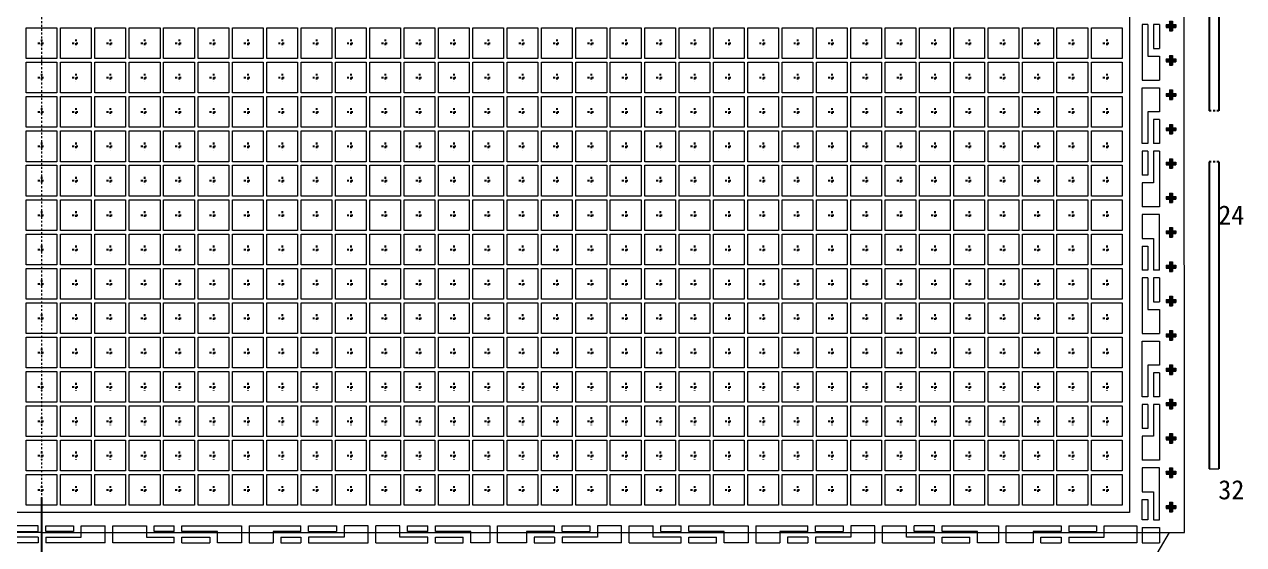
# Model space of a CAD drawing. Extents: x -590 to -223, y -126 to 82.
# Drawn here: x -488.3 to -424.8, y -7.6 to 19.5 of the extents above; entities that cross this region are included whole.
import ezdxf

# ---------------------------------------------------------------- set-up
doc = ezdxf.new("R2010")
doc.units = 0
doc.header["$LTSCALE"] = 0.01
doc.header["$MEASUREMENT"] = 0
for name, pattern in [('CENTER', [2, 1.25, -0.25, 0.25, -0.25]), ('CENTER2', [1.125, 0.75, -0.125, 0.125, -0.125]), ('PHANTOM', [2.5, 1.25, -0.25, 0.25, -0.25, 0.25, -0.25])]:
    doc.linetypes.add(name, pattern=pattern)
doc.layers.get('0').update_dxf_attribs({"linetype": 'CONTINUOUS', "lineweight": 0})
doc.layers.get('DEFPOINTS').update_dxf_attribs({"linetype": 'CONTINUOUS'})
for name, color, linetype in [('0D', 2, 'CONTINUOUS'), ('DIM', 7, 'CONTINUOUS'), ('PAGE2', 7, 'CONTINUOUS'), ('plating', 1, 'CONTINUOUS')]:
    doc.layers.add(name, color=color, linetype=linetype)
doc.layers.add('Pkg', color=6, linetype='PHANTOM', lineweight=9)
doc.styles.get("Standard").update_dxf_attribs({"font": ''})
doc.styles.get('STANDARD').set_extended_font_data('SimSun')
doc.dimstyles.new('St.ZJ', dxfattribs={"dimtxt": 2.5, "dimasz": 2, "dimexe": 0.6, "dimexo": 0.4, "dimgap": 0.8, "dimtad": 1, "dimdec": 3, "dimzin": 0, "dimdsep": 46, "dimtxsty": 'STANDARD', "dimcen": 0.6, "dimclrd": 1, "dimclre": 1, "dimclrt": 256, "dimadec": 0, "dimazin": 0, "dimtfac": 1, "dimtdec": 3, "dimtmove": 0, "dimatfit": 3, "dimfxl": 1, "dimtolj": 1, "dimtzin": 0, "dimarcsym": 0})

# ---------------------------------------------------------------- blocks, each defined once
blk = doc.blocks.new('*D9')
at = {"layer": 'DEFPOINTS', "color": 0, "transparency": 16777216}
for p in [(-1274.307, -1243.643), (-1213.222, -1249.31), (-1270.103, -1274.908)]:
    blk.add_point(p, dxfattribs=at)
at = {"layer": 'DIM', "color": 1, "lineweight": -2, "transparency": 16777216}
for p, q in [((-1274.307, -1244.043), (-1274.307, -1266.908)), ((-1274.307, -1266.908), (-1270.103, -1270.908)), ((-1270.103, -1270.908), (-1270.103, -1286.043))]:
    blk.add_line(p, q, dxfattribs=at)
at = {"layer": 'DIM', "transparency": 16777216, "insert": (-1272.153, -1280.875), "char_height": 2.5, "attachment_point": 5, "rotation": 90}
blk.add_mtext('\\A1;61.085', dxfattribs=at)
blk = doc.blocks.new('SQURE')
h = blk.add_hatch()
h.set_pattern_fill('ANSI31', color=3, scale=0.01, style=0)
h.set_pattern_definition([(45, (-1249.376477, 404.86497), (-0.0224506403, 0.0224506403), [])])
h.paths.add_polyline_path([(0.25, 0.075), (0.075, 0.075), (0.075, 0.25), (0, 0.25), (0, 0), (0.25, 0)])
h.paths.add_polyline_path([(0.25, 0), (0, 0), (0, -0.039, 0.039956), (0.075, -0.098), (0.075, -0.075), (0.25, -0.075)])
h.paths.add_polyline_path([(0, -0.039), (0, -0.25), (0.075, -0.25), (0.075, -0.098, -0.039956)])
h.paths.add_polyline_path([(0, -0.039, -0.02262), (-0.038, 0), (-0.25, 0), (-0.25, -0.075), (-0.075, -0.075), (-0.075, -0.25), (0, -0.25)])
h.paths.add_polyline_path([(-0.095, 0.075), (-0.25, 0.075), (-0.25, 0), (-0.038, 0, -0.039348)])
h.paths.add_polyline_path([(0, 0.25), (-0.075, 0.25), (-0.075, 0.075), (-0.095, 0.075, 0.039348), (-0.038, 0), (0, 0)])
h.paths.add_polyline_path([(0, 0), (-0.038, 0, 0.02262), (0, -0.039)])
at = {"color": 2, "linetype": 'ByBlock', "lineweight": 0}
for p, q in [((-0.25, 0.075), (-0.075, 0.075)), ((-0.25, 0.075), (-0.25, -0.075)), ((-0.075, 0.25), (-0.075, 0.075)), ((-0.075, 0.25), (0.075, 0.25)), ((0.075, 0.25), (0.075, 0.075)), ((0.075, 0.075), (0.25, 0.075)), ((-0.25, -0.075), (-0.075, -0.075)), ((-0.075, -0.075), (-0.075, -0.25)), ((0.075, -0.075), (0.25, -0.075)), ((0.075, -0.075), (0.075, -0.25))]:
    blk.add_line(p, q, dxfattribs=at)
at = {"color": 2}
for p, q in [((0.25, 0.075), (0.25, -0.075)), ((-0.075, -0.25), (0.075, -0.25))]:
    blk.add_line(p, q, dxfattribs=at)
at = {"layer": '0D', "color": 3, "linetype": 'ByBlock', "lineweight": 0}
for p, q in [((0.27, 0), (-0.27, 0)), ((0, -0.264), (0, 0.264))]:
    blk.add_line(p, q, dxfattribs=at)
blk = doc.blocks.new('Number2')
at = {"char_height": 1, "width": 2.79448, "attachment_point": 5}
for s, insert in [('1', (-6.111, 1.795)), ('8', (-6.111, -10.735)), ('16', (-6.111, -25.055)), ('24', (-6.111, -39.375)), ('32', (-6.111, -53.695))]:
    blk.add_mtext(s, dxfattribs=dict(at, insert=insert))
blk = doc.blocks.new('ceter')
at = {"color": 1, "linetype": 'CENTER2', "ltscale": 0.05}
for p, q in [((133.753, 275.997), (134.143, 275.997)), ((133.753, 275.997), (134.143, 275.997)), ((133.753, 275.997), (134.143, 275.997)), ((133.753, 275.997), (134.143, 275.997)), ((133.948, 276.199), (133.948, 275.795)), ((133.948, 276.199), (133.948, 275.795)), ((133.948, 276.199), (133.948, 275.795)), ((133.948, 276.199), (133.948, 275.795))]:
    blk.add_line(p, q, dxfattribs=at)
blk = doc.blocks.new('frame')
at = {"layer": 'Pkg', "color": 0, "linetype": 'ByBlock'}
blk.add_lwpolyline([(-549.124, -323.329), (-547.524, -323.329), (-547.524, -324.929), (-549.124, -324.929)], close=True, dxfattribs=at)
at = {"layer": 'plating'}
blk.add_blockref('ceter', (-682.272, -600.125), dxfattribs=at)
blk = doc.blocks.new('*D16')
at = {"layer": 'DEFPOINTS', "color": 0, "transparency": 16777216}
for p in [(-1152.137, -1243.643), (-1213.222, -1249.31), (-1148.143, -1274.908)]:
    blk.add_point(p, dxfattribs=at)
at = {"layer": 'DIM', "color": 1, "lineweight": -2, "transparency": 16777216}
for p, q in [((-1152.137, -1244.043), (-1152.137, -1266.908)), ((-1152.137, -1266.908), (-1148.143, -1270.908)), ((-1148.143, -1270.908), (-1148.143, -1286.043))]:
    blk.add_line(p, q, dxfattribs=at)
at = {"layer": 'DIM', "transparency": 16777216, "insert": (-1150.193, -1280.875), "char_height": 2.5, "attachment_point": 5, "rotation": 90}
blk.add_mtext('\\A1;61.085', dxfattribs=at)
blk = doc.blocks.new('*D54')
at = {"layer": 'DEFPOINTS', "color": 0, "transparency": 16777216}
for p in [(-1213.222, -1182.486), (-1213.222, -1249.31), (-1213.222, -1274.908)]:
    blk.add_point(p, dxfattribs=at)
at = {"layer": 'DIM', "color": 1, "lineweight": -2, "transparency": 16777216}
blk.add_line((-1213.222, -1249.71), (-1213.222, -1284.297), dxfattribs=at)
at = {"layer": 'DIM', "transparency": 16777216, "insert": (-1215.272, -1280.003), "char_height": 2.5, "attachment_point": 5, "rotation": 90}
blk.add_mtext('\\A1;0.000', dxfattribs=at)
blk = doc.blocks.new('vc')
at = {"color": 0}
for p, q in [((78.812, 158.459), (78.362, 158.459)), ((78.362, 158.459), (78.362, 154.109)), ((79.712, 158.459), (79.262, 158.459)), ((79.262, 158.459), (79.262, 156.584)), ((79.712, 158.459), (79.712, 156.584)), ((79.712, 155.984), (79.712, 154.109)), ((78.362, 154.109), (79.712, 154.109)), ((78.362, 153.509), (79.712, 153.509)), ((79.262, 151.034), (79.262, 149.159)), ((79.712, 151.034), (79.712, 149.159)), ((78.812, 149.159), (78.362, 149.159)), ((79.712, 149.159), (79.262, 149.159)), ((78.812, 148.559), (78.362, 148.559)), ((78.362, 148.559), (78.362, 146.684)), ((78.812, 148.559), (78.812, 146.684)), ((79.712, 148.559), (79.262, 148.559)), ((79.712, 148.559), (79.712, 144.209)), ((78.362, 146.084), (78.362, 144.209)), ((79.712, 144.209), (78.362, 144.209)), ((79.712, 143.609), (78.362, 143.609)), ((78.362, 141.134), (78.362, 139.259)), ((78.812, 141.134), (78.812, 139.259)), ((78.812, 139.259), (78.362, 139.259)), ((79.712, 139.259), (79.262, 139.259)), ((78.812, 138.659), (78.362, 138.659)), ((78.362, 138.659), (78.362, 134.309)), ((79.712, 138.659), (79.262, 138.659)), ((79.262, 138.659), (79.262, 136.784)), ((79.712, 138.659), (79.712, 136.784)), ((79.712, 136.184), (79.712, 134.309)), ((78.362, 134.309), (79.712, 134.309)), ((78.362, 133.709), (79.712, 133.709)), ((79.262, 131.234), (79.262, 129.359)), ((79.712, 131.234), (79.712, 129.359)), ((78.812, 129.359), (78.362, 129.359)), ((78.812, 128.759), (78.362, 128.759)), ((78.362, 128.759), (78.362, 126.884)), ((78.812, 128.759), (78.812, 126.884)), ((79.712, 129.359), (79.262, 129.359)), ((79.712, 128.759), (79.262, 128.759)), ((79.712, 128.759), (79.712, 124.409)), ((78.362, 126.284), (78.362, 124.409)), ((79.712, 124.409), (78.362, 124.409)), ((79.712, 123.809), (78.362, 123.809)), ((-7.918, 118.844), (-7.918, 119.294)), ((-7.318, 118.844), (-7.318, 119.294)), ((-2.668, 117.944), (-2.668, 119.294)), ((-2.068, 117.944), (-2.068, 119.294)), ((1.157, 119.294), (2.732, 119.294)), ((2.732, 118.844), (2.732, 119.294)), ((3.332, 118.844), (3.332, 119.294)), ((7.982, 119.294), (7.982, 117.944)), ((8.582, 119.294), (8.582, 117.944)), ((8.582, 119.294), (12.632, 119.294)), ((12.632, 118.844), (12.632, 119.294)), ((13.232, 118.844), (13.232, 119.294)), ((13.232, 119.294), (15.407, 119.294)), ((17.882, 117.944), (17.882, 119.294)), ((18.482, 117.944), (18.482, 119.294)), ((20.357, 119.294), (18.482, 119.294)), ((20.957, 119.294), (22.532, 119.294)), ((22.532, 118.844), (22.532, 119.294)), ((23.132, 118.844), (23.132, 119.294)), ((32.432, 118.844), (32.432, 119.294)), ((33.032, 118.844), (33.032, 119.294)), ((33.032, 119.294), (35.207, 119.294)), ((37.682, 117.944), (37.682, 119.294)), ((38.282, 117.944), (38.282, 119.294)), ((38.282, 119.294), (40.157, 119.294)), ((40.757, 119.294), (42.332, 119.294)), ((42.332, 118.844), (42.332, 119.294)), ((42.932, 118.844), (42.932, 119.294)), ((47.582, 119.294), (47.582, 117.944)), ((48.182, 119.294), (48.182, 117.944)), ((48.182, 119.294), (52.232, 119.294)), ((52.232, 118.844), (52.232, 119.294)), ((52.832, 118.844), (52.832, 119.294)), ((52.832, 119.294), (55.007, 119.294)), ((57.482, 117.944), (57.482, 119.294)), ((58.082, 117.944), (58.082, 119.294)), ((58.082, 119.294), (59.957, 119.294)), ((62.132, 119.294), (60.557, 119.294)), ((62.132, 118.844), (62.132, 119.294)), ((62.732, 118.844), (62.732, 119.294)), ((72.032, 119.294), (72.032, 118.844)), ((72.632, 119.294), (72.632, 118.844)), ((72.632, 119.294), (74.807, 119.294)), ((78.812, 119.744), (78.362, 119.744)), ((-7.918, 118.394), (-10.736, 118.394)), ((-7.918, 118.394), (-7.918, 117.944)), ((-7.318, 118.394), (-7.318, 117.944)), ((2.732, 118.844), (1.157, 118.844)), ((2.732, 117.944), (2.732, 118.394)), ((3.332, 117.944), (3.332, 118.394)), ((3.332, 118.394), (5.507, 118.394)), ((11.057, 118.394), (12.632, 118.394)), ((12.632, 118.394), (12.632, 117.944)), ((13.232, 118.844), (15.407, 118.844)), ((13.232, 118.394), (13.232, 117.944)), ((22.532, 118.844), (20.957, 118.844)), ((22.532, 117.944), (22.532, 118.394)), ((23.132, 117.944), (23.132, 118.394)), ((23.132, 118.394), (25.307, 118.394)), ((32.432, 118.394), (30.857, 118.394)), ((32.432, 118.394), (32.432, 117.944)), ((33.032, 118.844), (35.207, 118.844)), ((33.032, 118.394), (33.032, 117.944)), ((40.757, 118.844), (42.332, 118.844)), ((42.332, 117.944), (42.332, 118.394)), ((42.932, 117.944), (42.932, 118.394)), ((42.932, 118.394), (45.107, 118.394)), ((52.232, 118.394), (50.657, 118.394)), ((52.232, 118.394), (52.232, 117.944)), ((52.832, 118.844), (55.007, 118.844)), ((52.832, 118.394), (52.832, 117.944)), ((62.132, 118.844), (60.557, 118.844)), ((62.132, 117.944), (62.132, 118.394)), ((62.732, 117.944), (62.732, 118.394)), ((62.732, 118.394), (64.907, 118.394)), ((70.457, 118.394), (72.032, 118.394)), ((72.032, 118.394), (72.032, 117.944)), ((72.632, 118.844), (74.807, 118.844)), ((72.632, 118.394), (72.632, 117.944)), ((3.332, 117.944), (5.507, 117.944)), ((8.582, 117.944), (10.457, 117.944)), ((11.057, 117.944), (12.632, 117.944)), ((18.482, 117.944), (22.532, 117.944)), ((23.132, 117.944), (25.307, 117.944)), ((30.857, 117.944), (32.432, 117.944)), ((37.682, 117.944), (33.032, 117.944)), ((42.932, 117.944), (45.107, 117.944)), ((48.182, 117.944), (50.057, 117.944)), ((50.657, 117.944), (52.232, 117.944)), ((58.082, 117.944), (62.132, 117.944)), ((62.732, 117.944), (64.907, 117.944)), ((70.457, 117.944), (72.032, 117.944))]:
    blk.add_line(p, q, dxfattribs=at)
for p, q in [((78.812, 158.459), (78.812, 155.984)), ((79.262, 156.584), (79.712, 156.584)), ((78.812, 155.984), (79.712, 155.984)), ((78.362, 149.159), (78.362, 153.509)), ((79.712, 153.509), (79.712, 151.634)), ((79.712, 151.634), (78.812, 151.634)), ((78.812, 151.634), (78.812, 149.159)), ((79.712, 151.034), (79.262, 151.034)), ((79.262, 148.559), (79.262, 146.084)), ((78.812, 146.684), (78.362, 146.684)), ((79.262, 146.084), (78.362, 146.084)), ((78.362, 143.609), (78.362, 141.734)), ((79.712, 139.259), (79.712, 143.609)), ((78.362, 141.734), (79.262, 141.734)), ((78.362, 141.134), (78.812, 141.134)), ((79.262, 141.734), (79.262, 139.259)), ((78.812, 138.659), (78.812, 136.184)), ((79.262, 136.784), (79.712, 136.784)), ((78.812, 136.184), (79.712, 136.184)), ((78.362, 129.359), (78.362, 133.709)), ((79.712, 133.709), (79.712, 131.834)), ((79.712, 131.834), (78.812, 131.834)), ((78.812, 131.834), (78.812, 129.359)), ((79.712, 131.234), (79.262, 131.234)), ((79.262, 128.759), (79.262, 126.284)), ((78.812, 126.884), (78.362, 126.884)), ((79.262, 126.284), (78.362, 126.284)), ((78.362, 123.809), (78.362, 121.934)), ((79.712, 119.744), (79.712, 123.809)), ((78.362, 121.934), (79.262, 121.934)), ((78.362, 119.744), (78.362, 121.334)), ((78.362, 121.334), (78.812, 121.334)), ((78.812, 121.334), (78.812, 119.744)), ((79.262, 121.934), (79.262, 119.744)), ((-4.545, 118.394), (-4.543, 119.294)), ((-4.543, 119.294), (-2.668, 119.294)), ((-2.068, 119.294), (0.557, 119.294)), ((0.557, 119.294), (0.557, 118.394)), ((1.157, 118.844), (1.157, 119.294)), ((3.332, 119.294), (7.982, 119.294)), ((15.407, 119.294), (15.407, 118.844)), ((17.882, 119.294), (16.007, 119.294)), ((16.007, 119.294), (16.007, 118.394)), ((20.357, 118.394), (20.357, 119.294)), ((20.957, 118.844), (20.957, 119.294)), ((23.132, 119.294), (27.399, 119.294)), ((27.399, 119.294), (27.399, 117.944)), ((27.999, 117.944), (27.999, 119.294)), ((27.999, 119.294), (32.432, 119.294)), ((35.207, 119.294), (35.207, 118.844)), ((37.682, 119.294), (35.807, 119.294)), ((35.807, 119.294), (35.807, 118.394)), ((40.157, 118.394), (40.157, 119.294)), ((40.757, 118.844), (40.757, 119.294)), ((42.932, 119.294), (47.582, 119.294)), ((55.007, 119.294), (55.007, 118.844)), ((57.482, 119.294), (55.607, 119.294)), ((55.607, 119.294), (55.607, 118.394)), ((59.957, 118.394), (59.957, 119.294)), ((60.557, 118.844), (60.557, 119.294)), ((62.732, 119.294), (67.149, 119.294)), ((67.149, 119.294), (67.149, 117.944)), ((67.749, 117.944), (67.749, 119.294)), ((67.749, 119.294), (72.032, 119.294)), ((74.807, 119.294), (74.807, 118.844)), ((75.407, 119.294), (77.957, 119.294)), ((75.407, 118.394), (75.407, 119.294)), ((77.957, 119.294), (77.957, 117.944)), ((78.362, 119.144), (79.712, 119.144)), ((78.362, 119.144), (78.362, 117.944)), ((79.262, 119.744), (79.712, 119.744)), ((79.262, 119.144), (79.712, 119.144)), ((79.712, 119.144), (79.712, 117.944)), ((-7.318, 118.394), (-4.545, 118.394)), ((0.557, 118.394), (2.732, 118.394)), ((6.107, 118.844), (3.332, 118.844)), ((5.507, 118.394), (5.507, 117.944)), ((6.107, 117.944), (6.107, 118.844)), ((12.632, 118.844), (10.457, 118.844)), ((10.457, 118.844), (10.457, 117.944)), ((11.057, 118.394), (11.057, 117.944)), ((16.007, 118.394), (13.232, 118.394)), ((22.532, 118.394), (20.357, 118.394)), ((25.907, 118.844), (23.132, 118.844)), ((25.307, 117.944), (25.307, 118.394)), ((25.907, 117.944), (25.907, 118.844)), ((32.432, 118.844), (30.257, 118.844)), ((30.257, 118.844), (30.257, 117.944)), ((30.857, 118.394), (30.857, 117.944)), ((35.807, 118.394), (33.032, 118.394)), ((42.332, 118.394), (40.157, 118.394)), ((45.707, 118.844), (42.932, 118.844)), ((45.107, 117.944), (45.107, 118.394)), ((45.707, 117.944), (45.707, 118.844)), ((52.232, 118.844), (50.057, 118.844)), ((50.057, 118.844), (50.057, 117.944)), ((50.657, 118.394), (50.657, 117.944)), ((55.607, 118.394), (52.832, 118.394)), ((62.132, 118.394), (59.957, 118.394)), ((65.507, 118.844), (62.732, 118.844)), ((64.907, 117.944), (64.907, 118.394)), ((65.507, 117.944), (65.507, 118.844)), ((72.032, 118.844), (69.857, 118.844)), ((69.857, 118.844), (69.857, 117.944)), ((70.457, 117.944), (70.457, 118.394)), ((72.632, 118.394), (75.407, 118.394)), ((-7.918, 117.944), (-12.576, 117.944)), ((-2.668, 117.944), (-7.318, 117.944)), ((2.732, 117.944), (-2.068, 117.944)), ((7.982, 117.944), (6.107, 117.944)), ((13.232, 117.944), (17.882, 117.944)), ((27.399, 117.944), (25.907, 117.944)), ((30.257, 117.944), (27.999, 117.944)), ((38.282, 117.944), (42.332, 117.944)), ((47.582, 117.944), (45.707, 117.944)), ((52.832, 117.944), (57.482, 117.944)), ((67.149, 117.944), (65.507, 117.944)), ((69.857, 117.944), (67.749, 117.944)), ((77.957, 117.944), (72.632, 117.944)), ((78.362, 117.944), (79.712, 117.944))]:
    blk.add_line(p, q)
for points in [[(-7.918, 119.294), (-10.138, 119.294), (-10.138, 118.844), (-7.918, 118.844)], [(-7.318, 119.294), (-5.143, 119.294), (-5.143, 118.844), (-7.318, 118.844)]]:
    blk.add_lwpolyline(points)

msp = doc.modelspace()

# ---------------------------------------------------------------- linework, layer by layer
at = {"color": 3, "linetype": 'CENTER2'}
msp.add_line((-487.3983, 59.1206), (-487.3983, -13.0366), dxfattribs=at)
for p, q in [((-430.7283, 51.967), (-430.7283, -5.883)), ((-430.7283, -5.883), (-544.0683, -5.883))]:
    msp.add_line(p, q)
at = {"color": 5}
for p, q in [((-427.8627, -6.918), (-427.8653, 23.042)), ((-487.3983, -6.918), (-546.9339, -6.918)), ((-487.3983, -6.918), (-427.8627, -6.918)), ((-429.5734, -8.5252), (-428.6454, -6.918))]:
    msp.add_line(p, q, dxfattribs=at)
at = {"color": 0}
msp.add_line((-426.5633, -3.608), (-426.0633, -3.608), dxfattribs=at)
at = {"layer": 'PAGE2'}
for p, q in [((-426.5633, 20.542), (-426.5633, 15.042)), ((-426.0633, 20.542), (-426.0633, 15.042)), ((-426.5633, 12.392), (-426.5633, -3.608)), ((-426.0633, 12.392), (-426.0633, -3.608))]:
    msp.add_line(p, q, dxfattribs=at)
at = {"layer": 'PAGE2', "linetype": 'CENTER', "ltscale": 3}
for p, q in [((-426.0633, 15.042), (-426.5633, 15.042)), ((-426.0633, 12.392), (-426.5633, 12.392))]:
    msp.add_line(p, q, dxfattribs=at)

# ---------------------------------------------------------------- block references
at = {"xscale": 0.6666666666666666, "yscale": 0.6666666666666666, "zscale": 0.6666666666666666}
msp.add_blockref('vc', (-482.3046, -86.0977), dxfattribs=at)
for name, p in [('Number2', (-419.3062, 48.992)), ('SQURE', (-428.5633, 19.462)), ('frame', (60.926, 342.6958)), ('frame', (62.716, 342.6958)), ('frame', (64.506, 342.6958)), ('frame', (66.296, 342.6958)), ('frame', (68.086, 342.6958)), ('frame', (69.876, 342.6958)), ('frame', (71.666, 342.6958)), ('frame', (73.456, 342.6958)), ('frame', (75.246, 342.6958)), ('frame', (77.036, 342.6958)), ('frame', (78.826, 342.6958)), ('frame', (80.616, 342.6958)), ('frame', (82.406, 342.6958)), ('frame', (84.196, 342.6958)), ('frame', (85.986, 342.6958)), ('frame', (87.776, 342.6958)), ('frame', (89.566, 342.6958)), ('frame', (91.356, 342.6958)), ('frame', (93.146, 342.6958)), ('frame', (94.936, 342.6958)), ('frame', (96.726, 342.6958)), ('frame', (98.516, 342.6958)), ('frame', (100.306, 342.6958)), ('frame', (102.096, 342.6958)), ('frame', (103.886, 342.6958)), ('frame', (105.676, 342.6958)), ('frame', (107.466, 342.6958)), ('frame', (109.256, 342.6958)), ('frame', (111.046, 342.6958)), ('frame', (112.836, 342.6958)), ('frame', (114.626, 342.6958)), ('frame', (116.416, 342.6958)), ('SQURE', (-428.5633, 17.672)), ('frame', (60.926, 340.9058)), ('frame', (62.716, 340.9058)), ('frame', (64.506, 340.9058)), ('frame', (66.296, 340.9058)), ('frame', (68.086, 340.9058)), ('frame', (69.876, 340.9058)), ('frame', (71.666, 340.9058)), ('frame', (73.456, 340.9058)), ('frame', (75.246, 340.9058)), ('frame', (77.036, 340.9058)), ('frame', (78.826, 340.9058)), ('frame', (80.616, 340.9058)), ('frame', (82.406, 340.9058)), ('frame', (84.196, 340.9058)), ('frame', (85.986, 340.9058)), ('frame', (87.776, 340.9058)), ('frame', (89.566, 340.9058)), ('frame', (91.356, 340.9058)), ('frame', (93.146, 340.9058)), ('frame', (94.936, 340.9058)), ('frame', (96.726, 340.9058)), ('frame', (98.516, 340.9058)), ('frame', (100.306, 340.9058)), ('frame', (102.096, 340.9058)), ('frame', (103.886, 340.9058)), ('frame', (105.676, 340.9058)), ('frame', (107.466, 340.9058)), ('frame', (109.256, 340.9058)), ('frame', (111.046, 340.9058)), ('frame', (112.836, 340.9058)), ('frame', (114.626, 340.9058)), ('frame', (116.416, 340.9058)), ('SQURE', (-428.5633, 15.882)), ('frame', (60.926, 339.1158)), ('frame', (62.716, 339.1158)), ('frame', (64.506, 339.1158)), ('frame', (66.296, 339.1158)), ('frame', (68.086, 339.1158)), ('frame', (69.876, 339.1158)), ('frame', (71.666, 339.1158)), ('frame', (73.456, 339.1158)), ('frame', (75.246, 339.1158)), ('frame', (77.036, 339.1158)), ('frame', (78.826, 339.1158)), ('frame', (80.616, 339.1158)), ('frame', (82.406, 339.1158)), ('frame', (84.196, 339.1158)), ('frame', (85.986, 339.1158)), ('frame', (87.776, 339.1158)), ('frame', (89.566, 339.1158)), ('frame', (91.356, 339.1158)), ('frame', (93.146, 339.1158)), ('frame', (94.936, 339.1158)), ('frame', (96.726, 339.1158)), ('frame', (98.516, 339.1158)), ('frame', (100.306, 339.1158)), ('frame', (102.096, 339.1158)), ('frame', (103.886, 339.1158)), ('frame', (105.676, 339.1158)), ('frame', (107.466, 339.1158)), ('frame', (109.256, 339.1158)), ('frame', (111.046, 339.1158)), ('frame', (112.836, 339.1158)), ('frame', (114.626, 339.1158)), ('frame', (116.416, 339.1158)), ('frame', (60.926, 337.3258)), ('frame', (62.716, 337.3258)), ('frame', (64.506, 337.3258)), ('frame', (66.296, 337.3258)), ('frame', (68.086, 337.3258)), ('frame', (69.876, 337.3258)), ('frame', (71.666, 337.3258)), ('frame', (73.456, 337.3258)), ('frame', (75.246, 337.3258)), ('frame', (77.036, 337.3258)), ('frame', (78.826, 337.3258)), ('frame', (80.616, 337.3258)), ('frame', (82.406, 337.3258)), ('frame', (84.196, 337.3258)), ('frame', (85.986, 337.3258)), ('frame', (87.776, 337.3258)), ('frame', (89.566, 337.3258)), ('frame', (91.356, 337.3258)), ('frame', (93.146, 337.3258)), ('frame', (94.936, 337.3258)), ('frame', (96.726, 337.3258)), ('frame', (98.516, 337.3258)), ('frame', (100.306, 337.3258)), ('frame', (102.096, 337.3258)), ('frame', (103.886, 337.3258)), ('frame', (105.676, 337.3258)), ('frame', (107.466, 337.3258)), ('frame', (109.256, 337.3258)), ('frame', (111.046, 337.3258)), ('frame', (112.836, 337.3258)), ('frame', (114.626, 337.3258)), ('frame', (116.416, 337.3258)), ('SQURE', (-428.5633, 14.092)), ('frame', (60.926, 335.5358)), ('frame', (62.716, 335.5358)), ('frame', (64.506, 335.5358)), ('frame', (66.296, 335.5358)), ('frame', (68.086, 335.5358)), ('frame', (69.876, 335.5358)), ('frame', (71.666, 335.5358)), ('frame', (73.456, 335.5358)), ('frame', (75.246, 335.5358)), ('frame', (77.036, 335.5358)), ('frame', (78.826, 335.5358)), ('frame', (80.616, 335.5358)), ('frame', (82.406, 335.5358)), ('frame', (84.196, 335.5358)), ('frame', (85.986, 335.5358)), ('frame', (87.776, 335.5358)), ('frame', (89.566, 335.5358)), ('frame', (91.356, 335.5358)), ('frame', (93.146, 335.5358)), ('frame', (94.936, 335.5358)), ('frame', (96.726, 335.5358)), ('frame', (98.516, 335.5358)), ('frame', (100.306, 335.5358)), ('frame', (102.096, 335.5358)), ('frame', (103.886, 335.5358)), ('frame', (105.676, 335.5358)), ('frame', (107.466, 335.5358)), ('frame', (109.256, 335.5358)), ('frame', (111.046, 335.5358)), ('frame', (112.836, 335.5358)), ('frame', (114.626, 335.5358)), ('frame', (116.416, 335.5358)), ('SQURE', (-428.5633, 12.302)), ('frame', (60.926, 333.7458)), ('frame', (62.716, 333.7458)), ('frame', (64.506, 333.7458)), ('frame', (66.296, 333.7458)), ('frame', (68.086, 333.7458)), ('frame', (69.876, 333.7458)), ('frame', (71.666, 333.7458)), ('frame', (73.456, 333.7458)), ('frame', (75.246, 333.7458)), ('frame', (77.036, 333.7458)), ('frame', (78.826, 333.7458)), ('frame', (80.616, 333.7458)), ('frame', (82.406, 333.7458)), ('frame', (84.196, 333.7458)), ('frame', (85.986, 333.7458)), ('frame', (87.776, 333.7458)), ('frame', (89.566, 333.7458)), ('frame', (91.356, 333.7458)), ('frame', (93.146, 333.7458)), ('frame', (94.936, 333.7458)), ('frame', (96.726, 333.7458)), ('frame', (98.516, 333.7458)), ('frame', (100.306, 333.7458)), ('frame', (102.096, 333.7458)), ('frame', (103.886, 333.7458)), ('frame', (105.676, 333.7458)), ('frame', (107.466, 333.7458)), ('frame', (109.256, 333.7458)), ('frame', (111.046, 333.7458)), ('frame', (112.836, 333.7458)), ('frame', (114.626, 333.7458)), ('frame', (116.416, 333.7458)), ('SQURE', (-428.5633, 10.512)), ('SQURE', (-428.5633, 8.722)), ('frame', (60.926, 331.9558)), ('frame', (62.716, 331.9558)), ('frame', (64.506, 331.9558)), ('frame', (66.296, 331.9558)), ('frame', (68.086, 331.9558)), ('frame', (69.876, 331.9558)), ('frame', (71.666, 331.9558)), ('frame', (73.456, 331.9558)), ('frame', (75.246, 331.9558)), ('frame', (77.036, 331.9558)), ('frame', (78.826, 331.9558)), ('frame', (80.616, 331.9558)), ('frame', (82.406, 331.9558)), ('frame', (84.196, 331.9558)), ('frame', (85.986, 331.9558)), ('frame', (87.776, 331.9558)), ('frame', (89.566, 331.9558)), ('frame', (91.356, 331.9558)), ('frame', (93.146, 331.9558)), ('frame', (94.936, 331.9558)), ('frame', (96.726, 331.9558)), ('frame', (98.516, 331.9558)), ('frame', (100.306, 331.9558)), ('frame', (102.096, 331.9558)), ('frame', (103.886, 331.9558)), ('frame', (105.676, 331.9558)), ('frame', (107.466, 331.9558)), ('frame', (109.256, 331.9558)), ('frame', (111.046, 331.9558)), ('frame', (112.836, 331.9558)), ('frame', (114.626, 331.9558)), ('frame', (116.416, 331.9558)), ('SQURE', (-428.5633, 6.932)), ('frame', (60.926, 330.1658)), ('frame', (62.716, 330.1658)), ('frame', (64.506, 330.1658)), ('frame', (66.296, 330.1658)), ('frame', (68.086, 330.1658)), ('frame', (69.876, 330.1658)), ('frame', (71.666, 330.1658)), ('frame', (73.456, 330.1658)), ('frame', (75.246, 330.1658)), ('frame', (77.036, 330.1658)), ('frame', (78.826, 330.1658)), ('frame', (80.616, 330.1658)), ('frame', (82.406, 330.1658)), ('frame', (84.196, 330.1658)), ('frame', (85.986, 330.1658)), ('frame', (87.776, 330.1658)), ('frame', (89.566, 330.1658)), ('frame', (91.356, 330.1658)), ('frame', (93.146, 330.1658)), ('frame', (94.936, 330.1658)), ('frame', (96.726, 330.1658)), ('frame', (98.516, 330.1658)), ('frame', (100.306, 330.1658)), ('frame', (102.096, 330.1658)), ('frame', (103.886, 330.1658)), ('frame', (105.676, 330.1658)), ('frame', (107.466, 330.1658)), ('frame', (109.256, 330.1658)), ('frame', (111.046, 330.1658)), ('frame', (112.836, 330.1658)), ('frame', (114.626, 330.1658)), ('frame', (116.416, 330.1658)), ('SQURE', (-428.5633, 5.142)), ('frame', (60.926, 328.3758)), ('frame', (62.716, 328.3758)), ('frame', (64.506, 328.3758)), ('frame', (66.296, 328.3758)), ('frame', (68.086, 328.3758)), ('frame', (69.876, 328.3758)), ('frame', (71.666, 328.3758)), ('frame', (73.456, 328.3758)), ('frame', (75.246, 328.3758)), ('frame', (77.036, 328.3758)), ('frame', (78.826, 328.3758)), ('frame', (80.616, 328.3758)), ('frame', (82.406, 328.3758)), ('frame', (84.196, 328.3758)), ('frame', (85.986, 328.3758)), ('frame', (87.776, 328.3758)), ('frame', (89.566, 328.3758)), ('frame', (91.356, 328.3758)), ('frame', (93.146, 328.3758)), ('frame', (94.936, 328.3758)), ('frame', (96.726, 328.3758)), ('frame', (98.516, 328.3758)), ('frame', (100.306, 328.3758)), ('frame', (102.096, 328.3758)), ('frame', (103.886, 328.3758)), ('frame', (105.676, 328.3758)), ('frame', (107.466, 328.3758)), ('frame', (109.256, 328.3758)), ('frame', (111.046, 328.3758)), ('frame', (112.836, 328.3758)), ('frame', (114.626, 328.3758)), ('frame', (116.416, 328.3758)), ('frame', (60.926, 326.5858)), ('frame', (62.716, 326.5858)), ('frame', (64.506, 326.5858)), ('frame', (66.296, 326.5858)), ('frame', (68.086, 326.5858)), ('frame', (69.876, 326.5858)), ('frame', (71.666, 326.5858)), ('frame', (73.456, 326.5858)), ('frame', (75.246, 326.5858)), ('frame', (77.036, 326.5858)), ('frame', (78.826, 326.5858)), ('frame', (80.616, 326.5858)), ('frame', (82.406, 326.5858)), ('frame', (84.196, 326.5858)), ('frame', (85.986, 326.5858)), ('frame', (87.776, 326.5858)), ('frame', (89.566, 326.5858)), ('frame', (91.356, 326.5858)), ('frame', (93.146, 326.5858)), ('frame', (94.936, 326.5858)), ('frame', (96.726, 326.5858)), ('frame', (98.516, 326.5858)), ('frame', (100.306, 326.5858)), ('frame', (102.096, 326.5858)), ('frame', (103.886, 326.5858)), ('frame', (105.676, 326.5858)), ('frame', (107.466, 326.5858)), ('frame', (109.256, 326.5858)), ('frame', (111.046, 326.5858)), ('frame', (112.836, 326.5858)), ('frame', (114.626, 326.5858)), ('frame', (116.416, 326.5858)), ('SQURE', (-428.5633, 3.352)), ('frame', (60.926, 324.7958)), ('frame', (62.716, 324.7958)), ('frame', (64.506, 324.7958)), ('frame', (66.296, 324.7958)), ('frame', (68.086, 324.7958)), ('frame', (69.876, 324.7958)), ('frame', (71.666, 324.7958)), ('frame', (73.456, 324.7958)), ('frame', (75.246, 324.7958)), ('frame', (77.036, 324.7958)), ('frame', (78.826, 324.7958)), ('frame', (80.616, 324.7958)), ('frame', (82.406, 324.7958)), ('frame', (84.196, 324.7958)), ('frame', (85.986, 324.7958)), ('frame', (87.776, 324.7958)), ('frame', (89.566, 324.7958)), ('frame', (91.356, 324.7958)), ('frame', (93.146, 324.7958)), ('frame', (94.936, 324.7958)), ('frame', (96.726, 324.7958)), ('frame', (98.516, 324.7958)), ('frame', (100.306, 324.7958)), ('frame', (102.096, 324.7958)), ('frame', (103.886, 324.7958)), ('frame', (105.676, 324.7958)), ('frame', (107.466, 324.7958)), ('frame', (109.256, 324.7958)), ('frame', (111.046, 324.7958)), ('frame', (112.836, 324.7958)), ('frame', (114.626, 324.7958)), ('frame', (116.416, 324.7958)), ('SQURE', (-428.5633, 1.562)), ('SQURE', (-428.5633, -0.228)), ('frame', (60.926, 323.0058)), ('frame', (62.716, 323.0058)), ('frame', (64.506, 323.0058)), ('frame', (66.296, 323.0058)), ('frame', (68.086, 323.0058)), ('frame', (69.876, 323.0058)), ('frame', (71.666, 323.0058)), ('frame', (73.456, 323.0058)), ('frame', (75.246, 323.0058)), ('frame', (77.036, 323.0058)), ('frame', (78.826, 323.0058)), ('frame', (80.616, 323.0058)), ('frame', (82.406, 323.0058)), ('frame', (84.196, 323.0058)), ('frame', (85.986, 323.0058)), ('frame', (87.776, 323.0058)), ('frame', (89.566, 323.0058)), ('frame', (91.356, 323.0058)), ('frame', (93.146, 323.0058)), ('frame', (94.936, 323.0058)), ('frame', (96.726, 323.0058)), ('frame', (98.516, 323.0058)), ('frame', (100.306, 323.0058)), ('frame', (102.096, 323.0058)), ('frame', (103.886, 323.0058)), ('frame', (105.676, 323.0058)), ('frame', (107.466, 323.0058)), ('frame', (109.256, 323.0058)), ('frame', (111.046, 323.0058)), ('frame', (112.836, 323.0058)), ('frame', (114.626, 323.0058)), ('frame', (116.416, 323.0058)), ('SQURE', (-428.5633, -2.018)), ('frame', (60.926, 321.2158)), ('frame', (62.716, 321.2158)), ('frame', (64.506, 321.2158)), ('frame', (66.296, 321.2158)), ('frame', (68.086, 321.2158)), ('frame', (69.876, 321.2158)), ('frame', (71.666, 321.2158)), ('frame', (73.456, 321.2158)), ('frame', (75.246, 321.2158)), ('frame', (77.036, 321.2158)), ('frame', (78.826, 321.2158)), ('frame', (80.616, 321.2158)), ('frame', (82.406, 321.2158)), ('frame', (84.196, 321.2158)), ('frame', (85.986, 321.2158)), ('frame', (87.776, 321.2158)), ('frame', (89.566, 321.2158)), ('frame', (91.356, 321.2158)), ('frame', (93.146, 321.2158)), ('frame', (94.936, 321.2158)), ('frame', (96.726, 321.2158)), ('frame', (98.516, 321.2158)), ('frame', (100.306, 321.2158)), ('frame', (102.096, 321.2158)), ('frame', (103.886, 321.2158)), ('frame', (105.676, 321.2158)), ('frame', (107.466, 321.2158)), ('frame', (109.256, 321.2158)), ('frame', (111.046, 321.2158)), ('frame', (112.836, 321.2158)), ('frame', (114.626, 321.2158)), ('frame', (116.416, 321.2158)), ('SQURE', (-428.5633, -3.808)), ('frame', (60.926, 319.4258)), ('frame', (62.716, 319.4258)), ('frame', (64.506, 319.4258)), ('frame', (66.296, 319.4258)), ('frame', (68.086, 319.4258)), ('frame', (69.876, 319.4258)), ('frame', (71.666, 319.4258)), ('frame', (73.456, 319.4258)), ('frame', (75.246, 319.4258)), ('frame', (77.036, 319.4258)), ('frame', (78.826, 319.4258)), ('frame', (80.616, 319.4258)), ('frame', (82.406, 319.4258)), ('frame', (84.196, 319.4258)), ('frame', (85.986, 319.4258)), ('frame', (87.776, 319.4258)), ('frame', (89.566, 319.4258)), ('frame', (91.356, 319.4258)), ('frame', (93.146, 319.4258)), ('frame', (94.936, 319.4258)), ('frame', (96.726, 319.4258)), ('frame', (98.516, 319.4258)), ('frame', (100.306, 319.4258)), ('frame', (102.096, 319.4258)), ('frame', (103.886, 319.4258)), ('frame', (105.676, 319.4258)), ('frame', (107.466, 319.4258)), ('frame', (109.256, 319.4258)), ('frame', (111.046, 319.4258)), ('frame', (112.836, 319.4258)), ('frame', (114.626, 319.4258)), ('frame', (116.416, 319.4258)), ('SQURE', (-428.5633, -5.598))]:
    msp.add_blockref(name, p)

# ---------------------------------------------------------------- dimensions: what is measured, and where the dimension line sits
at = {"layer": 'DIM'}
for feature_location, offset, origin, picture, middle, set_off in [((-426.3133052596, -10.370019475), (0, -25.597695098), (-426.3133052596, 56.453980525), '*D54', (-428.3633052596, -41.0624073104), (786.9082091725, 1238.9401481609)), ((-487.3983, -4.703), (4.2039, -31.2647), (-426.3133, -10.37), '*D9', (-485.2444, -41.9353), (786.9082, 1238.9401)), ((-365.2283, -4.703), (3.9935, -31.2647), (-426.3133, -10.37), '*D16', (-363.2848, -41.9353), (786.9082, 1238.9401))]:
    dim = msp.add_ordinate_dim(feature_location=feature_location, offset=offset, dtype=1, origin=origin, dimstyle='St.ZJ', dxfattribs=at)
    dim.commit()
    dim.dimension.update_dxf_attribs({"geometry": picture, "text_midpoint": middle, "insert": set_off})

doc.saveas('drawing.dxf')
